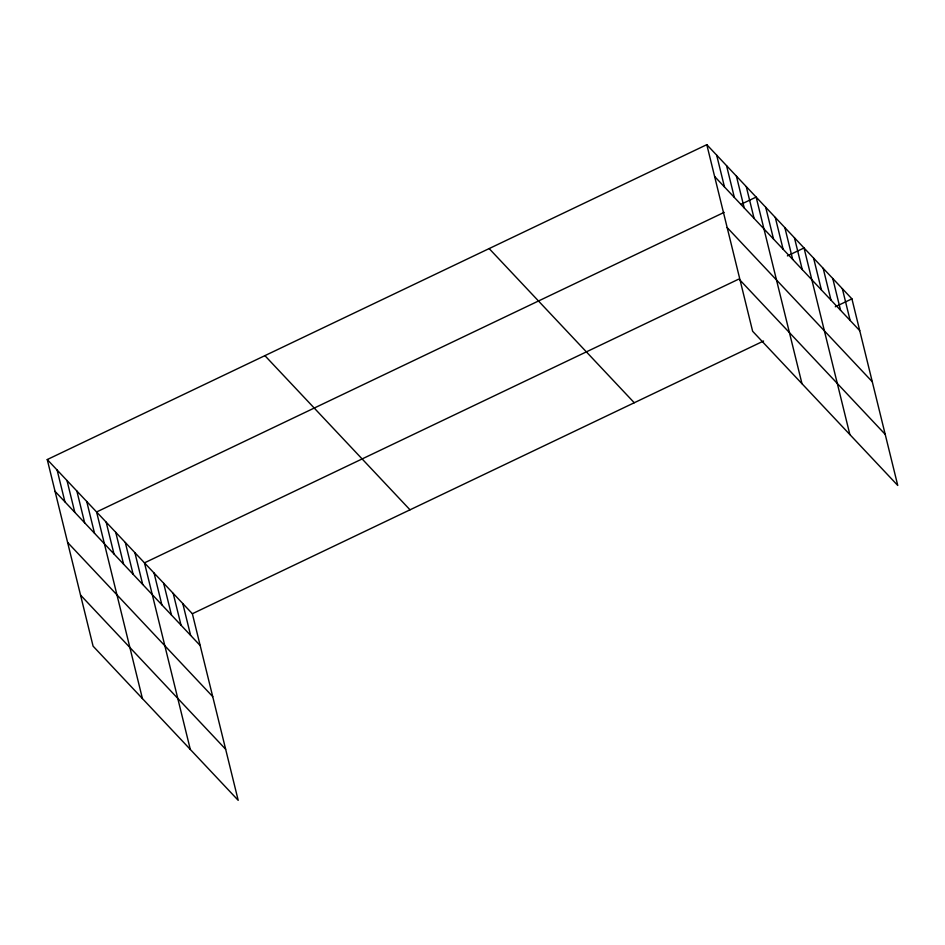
<?xml version="1.0" encoding="UTF-8"?>
<svg xmlns="http://www.w3.org/2000/svg" width="945" height="945" viewBox="0 0 945 945"><rect width="100%" height="100%" fill="white"/><g stroke="black" fill="none" stroke-linecap="round" stroke-linejoin="round"><path stroke-width="1.42" d="M47.25 459.553L192.367 613.73L238.199 800.332L93.082 646.156L47.25 459.553L706.801 144.668L851.918 298.844L897.75 485.446L752.633 331.27L706.801 144.668M724.13 212.365L96.591 511.966L142.423 698.579M740.774 204.415L756.142 197.08L801.974 383.694M738.73 279.129L144.479 562.854L190.311 749.456M787.386 255.906L804.03 247.956L849.862 434.57M192.367 613.73L763.572 341.015M835.274 306.782L851.918 298.844M714.609 176.467L859.726 330.644M727.154 227.556L872.27 381.733M740.089 280.192L885.205 434.369M489.144 248.57L634.26 402.747M264.895 355.639L410.012 509.816M55.058 491.353L200.175 645.529M67.615 542.442L212.731 696.619M80.538 595.078L225.654 749.255M842.338 288.662L850.146 320.473M832.758 278.491L840.566 310.291M823.178 268.309L830.998 300.12M813.598 258.139L821.418 289.938M794.45 237.786L802.258 269.597M784.87 227.615L792.678 259.414M775.29 217.433L783.11 249.244M765.71 207.262L773.53 239.061M746.266 186.602L754.086 218.401M736.403 176.113L744.211 207.924M726.54 165.635L734.348 197.434M716.664 155.145L724.472 186.956M182.787 603.548L190.607 635.359M173.207 593.377L181.027 625.177M163.639 583.195L171.447 615.006M154.059 573.024L161.867 604.835M134.899 552.671L142.707 584.482M125.319 542.501L133.139 574.3M115.739 532.318L123.559 564.13M106.171 522.148L113.979 553.947M86.727 501.488L94.535 533.287M76.852 490.998L84.66 522.809M66.989 480.521L74.797 512.32M57.113 470.031L64.933 501.842"/></g></svg>
